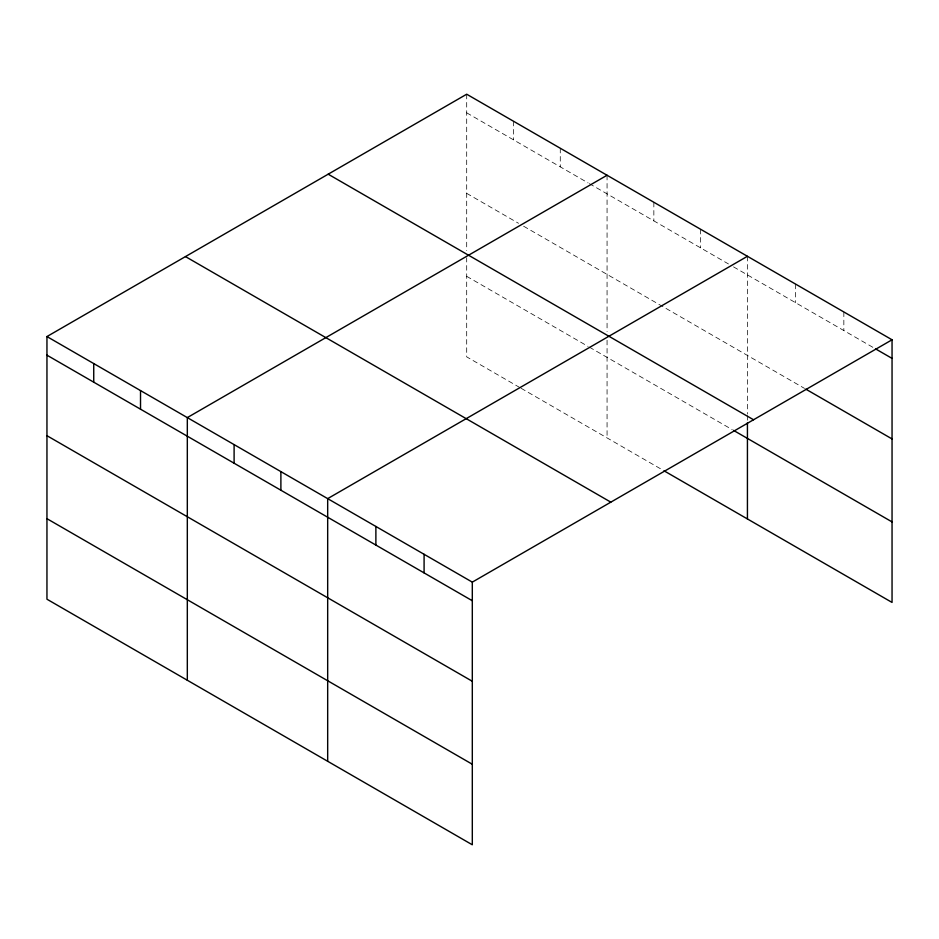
<?xml version="1.0" encoding="UTF-8"?>
<svg xmlns="http://www.w3.org/2000/svg" width="939" height="939" viewBox="0 0 939 939"><rect width="100%" height="100%" fill="white"/><g stroke="black" fill="none" stroke-linecap="round" stroke-linejoin="round"><path stroke-width="0.7" stroke-dasharray="4.7 3.52" d="M466.695 94.217L466.695 250.584M466.695 112.821L588.096 182.917M589.363 183.645L728.464 263.953M733.523 266.876L873.024 347.407M466.695 193.364L518.551 223.294M523.61 226.217L804.512 388.394M466.695 276.336L588.096 346.421M589.363 347.148L732.256 429.651M519.807 387.537L466.695 356.867L466.695 257.744M521.075 388.265L661.443 469.3M843.844 311.959L843.844 330.563M795.638 284.13L795.638 302.734M747.432 256.288L747.432 414.099M747.432 415.519L747.432 421.247M700.647 229.28L700.647 247.896M653.849 202.272L653.849 220.876M607.064 175.253L607.064 331.62M607.064 340.211L607.064 437.914M560.278 148.245L560.278 166.849M513.492 121.225L513.492 139.841"/><path stroke-width="1.41" d="M46.95 336.561L472.305 582.133L472.305 844.783L46.95 599.211L46.95 336.561L466.695 94.217L892.05 339.789L892.05 602.439L663.967 470.768M607.064 175.253L187.319 417.597L187.319 680.247M747.432 256.288L327.676 498.632L327.676 761.294M472.305 582.133L892.05 339.789M875.559 348.874L892.05 358.393M805.791 389.133L892.05 438.936M328.181 174.185L753.536 419.756M733.523 430.379L892.05 521.908M185.464 256.582L610.82 502.154M46.95 355.165L472.305 600.737M46.95 435.696L472.305 681.28M46.95 518.68L472.305 764.252M747.432 422.679L747.432 518.95M424.088 554.292L424.088 572.907M375.882 526.462L375.882 545.078M280.89 471.624L280.89 490.228M234.104 444.605L234.104 463.22M140.521 390.577L140.521 409.193M93.736 363.569L93.736 382.173"/></g></svg>
